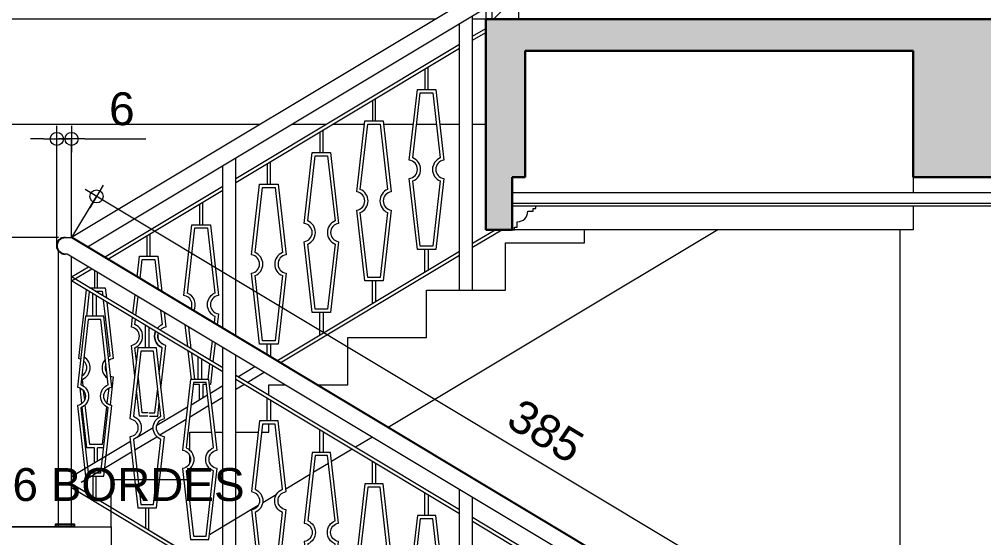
# Model space of a CAD drawing. Header units: millimetres. Extents: x -11 to 1625, y -267 to 180.
# Drawn here: x 1110.83 to 1118.17, y 35.65 to 39.6 of the extents above; entities that cross this region are included whole.
import ezdxf

# ---------------------------------------------------------------- set-up
doc = ezdxf.new("R2010")
doc.units = ezdxf.units.MM
for name, color, linetype, lineweight in [('ars', 11, 'Continuous', 5), ('blk', 1, 'Continuous', 30), ('lan', 7, 'Continuous', 15), ('not', 7, 'Continuous', 20), ('pla', 213, 'Continuous', 15), ('sol kol', 8, 'Continuous', 0), ('tem', 5, 'Continuous', 20), ('u', 6, 'Continuous', 20)]:
    doc.layers.add(name, color=color, linetype=linetype, lineweight=lineweight)
doc.styles.add('S', font='SIMPLEX', dxfattribs={"width": 1.1})
doc.styles.get("Standard").update_dxf_attribs({"font": 'ARIALUNI.TTF'})
doc.dimstyles.new('SK 50', dxfattribs={"dimtxt": 0.25, "dimasz": 0.1, "dimexe": 0, "dimexo": 0, "dimgap": 0.1, "dimtad": 1, "dimdec": 0, "dimlfac": 50, "dimzin": 12, "dimdsep": 46, "dimtxsty": 'Standard', "dimblk": 'BULAT', "dimcen": 0.1, "dimclrd": 256, "dimclre": 256, "dimclrt": 256, "dimadec": 0, "dimazin": 3, "dimtfac": 1, "dimtdec": 0, "dimtofl": 0, "dimtmove": 0, "dimatfit": 3, "dimldrblk": 'BULAT', "dimfxl": 0, "dimtolj": 1, "dimtzin": 0, "dimlwd": -1, "dimlwe": -1, "dimarcsym": 0})

# ---------------------------------------------------------------- blocks, each defined once
blk = doc.blocks.new('PEIL')
blk.add_lwpolyline([(-0.1875, 0.3248), (0.1875, 0.3248), (0, 0)], close=True)
at = {"style": 'S', "width": 1.1, "flags": 4}
blk.add_attdef('CAT', (0.2652, 0.0361), '', height=0.2, dxfattribs=at)
blk = doc.blocks.new('BULAT')
for p, q in [((0, -1), (0, 1)), ((-1, 0), (1, 0))]:
    blk.add_line(p, q)
blk.add_circle((0, 0), 0.5)
blk = doc.blocks.new('*D3117')
at = {"layer": 'Defpoints', "color": 0, "ltscale": 0.15}
for p in [(1111.4211, 38.2492), (1111.2332, 37.936), (1117.8332, 33.976)]:
    blk.add_point(p, dxfattribs=at)
at = {"layer": 'u', "ltscale": 0.15}
for p, q in [((1111.2332, 37.936), (1111.4211, 38.2492)), ((1117.9354, 34.3406), (1111.5069, 38.1977)), ((1117.8332, 33.976), (1118.0211, 34.2892))]:
    blk.add_line(p, q, dxfattribs=at)
at = {"layer": 'u', "ltscale": 0.15, "xscale": 0.1, "yscale": 0.1, "zscale": 0.1}
for p, rotation in [((1111.4211, 38.2492), 149.0362434679261), ((1118.0211, 34.2892), 329.0362434679261)]:
    blk.add_blockref('BULAT', p, dxfattribs=dict(at, rotation=rotation))
at = {"layer": 'u', "ltscale": 0.15, "insert": (1114.8383, 36.4644), "char_height": 0.25, "attachment_point": 5, "rotation": 329.03624}
blk.add_mtext('\\A1;385', dxfattribs=at)
blk = doc.blocks.new('*D3114')
at = {"layer": 'Defpoints', "color": 0, "ltscale": 0.15}
for p in [(1111.2318, 38.6862), (1111.2318, 37.936), (1111.1193, 37.8735)]:
    blk.add_point(p, dxfattribs=at)
at = {"layer": 'u', "ltscale": 0.15}
for p, q in [((1111.0193, 38.6862), (1110.9193, 38.6862)), ((1111.1193, 37.8735), (1111.1193, 38.6862)), ((1111.2318, 37.936), (1111.2318, 38.6862)), ((1111.3318, 38.6862), (1111.7967, 38.6862))]:
    blk.add_line(p, q, dxfattribs=at)
at = {"layer": 'u', "ltscale": 0.15, "xscale": 0.1, "yscale": 0.1, "zscale": 0.1}
blk.add_blockref('BULAT', (1111.1193, 38.6862), dxfattribs=at)
at = {"layer": 'u', "ltscale": 0.15, "xscale": 0.1, "yscale": 0.1, "zscale": 0.1, "rotation": 180}
blk.add_blockref('BULAT', (1111.2318, 38.6862), dxfattribs=at)
at = {"layer": 'u', "ltscale": 0.15, "insert": (1111.6142, 38.9139), "char_height": 0.25, "attachment_point": 5}
blk.add_mtext('\\A1;6', dxfattribs=at)
blk = doc.blocks.new('*D3115')
at = {"layer": 'Defpoints', "color": 0, "ltscale": 0.15}
for p in [(1111.1318, 37.936), (1110.5565, 35.736), (1111.1818, 35.736)]:
    blk.add_point(p, dxfattribs=at)
at = {"layer": 'u', "ltscale": 0.15}
for p, q in [((1111.1318, 37.936), (1110.5565, 37.936)), ((1110.5565, 37.836), (1110.5565, 35.836)), ((1111.1818, 35.736), (1110.5565, 35.736))]:
    blk.add_line(p, q, dxfattribs=at)
at = {"layer": 'u', "ltscale": 0.15, "xscale": 0.1, "yscale": 0.1, "zscale": 0.1}
for p, rotation in [((1110.5565, 37.936), 90), ((1110.5565, 35.736), 270)]:
    blk.add_blockref('BULAT', p, dxfattribs=dict(at, rotation=rotation))
at = {"layer": 'u', "ltscale": 0.15, "insert": (1110.3287, 36.836), "char_height": 0.25, "attachment_point": 5, "rotation": 90}
blk.add_mtext('\\A1;110', dxfattribs=at)

msp = doc.modelspace()

# ---------------------------------------------------------------- hatches: boundary and pattern name
at = {"layer": 'ars'}
h = msp.add_hatch(dxfattribs=at)
h.set_pattern_fill('TEMBOK', color=256, scale=0.5)
h.set_pattern_definition([(45, (1086.5402, -58.182), (-0.3535534, 0.3535534), []), (45, (1086.6652, -58.182), (-0.3535534, 0.3535534), [])])
h.paths.add_polyline_path([(1114.4317676, 39.5959917), (1114.4317676, 46.8959917), (1114.6317676, 46.8959917), (1114.6317676, 39.5959917)])
at = {"layer": 'sol kol'}
h = msp.add_hatch(color=256, dxfattribs=at)
h.dxf.hatch_style = 1
h.paths.add_polyline_path([(1123.9317676, 39.3559917), (1123.9317676, 39.5959917), (1114.3817676, 39.5959917), (1114.3817676, 37.9959917), (1114.5817676, 37.9959917), (1114.5817676, 38.3959917), (1114.6817676, 38.3959917), (1114.6817676, 39.3559917), (1117.6317676, 39.3559917), (1117.6317676, 38.3959917), (1118.2317676, 38.3959917), (1118.2317676, 39.2461346), (1118.4148628, 39.3559917), (1121.6317676, 39.3559917), (1121.6317676, 38.3959917), (1122.2317676, 38.3959917), (1122.2317676, 39.3559917)])

# ---------------------------------------------------------------- linework, layer by layer
msp.add_lwpolyline([(1117.8654233, 33.9759917), (1117.8332171, 33.9759917), (1111.2332171, 37.9359917)])
msp.add_lwpolyline([(1111.2517676, 35.7359917), (1111.1117676, 35.7359917), (1111.1117676, 35.7559917), (1111.2517676, 35.7559917)], close=True)
msp.add_arc((1111.1817676, 37.8734917), 0.0625, 90, 270)
at = {"layer": 'ars'}
for p, q in [((1114.2817676, 39.4665174), (1114.3817676, 39.5265174)), ((1114.2817676, 39.436079), (1114.3817676, 39.496079)), ((1112.4817676, 38.3865174), (1114.1817676, 39.4065174)), ((1112.4817676, 38.356079), (1114.1817676, 39.376079)), ((1113.9192676, 39.218579), (1113.9192676, 39.0628123)), ((1113.5192676, 38.978579), (1113.5192676, 38.8228123)), ((1113.1192676, 38.738579), (1113.1192676, 38.5828123)), ((1112.7192676, 38.498579), (1112.7192676, 38.3428123)), ((1111.4820542, 37.7866894), (1112.3817676, 38.3265174)), ((1111.5074196, 37.7714702), (1112.3817676, 38.296079)), ((1112.2050169, 38.1900286), (1112.2050169, 38.0342619)), ((1123.9317676, 38.1759917), (1114.5817676, 38.1759917)), ((1111.8050169, 37.9500286), (1111.8050169, 37.7942619)), ((1114.2817676, 37.8626107), (1114.5040692, 37.9959917)), ((1114.2817676, 37.8930492), (1114.4533384, 37.9959917)), ((1112.7932778, 36.9999553), (1114.1817676, 37.8330492)), ((1112.8186432, 36.9847361), (1114.1817676, 37.8026107)), ((1111.2317676, 37.6365174), (1111.3605761, 37.7138025)), ((1111.2317676, 37.606079), (1111.3859415, 37.6985833)), ((1112.3817676, 36.9465174), (1111.2317676, 37.6365174)), ((1111.4050169, 37.6871381), (1111.4050169, 37.5542619)), ((1112.3817676, 36.916079), (1111.2317676, 37.606079)), ((1113.5192676, 37.4355492), (1113.5192676, 37.6063158)), ((1111.4192676, 37.493579), (1111.4192676, 37.3378123)), ((1113.1192676, 37.1955492), (1113.1192676, 37.3663158)), ((1111.8192676, 37.253579), (1111.8192676, 37.0978123)), ((1112.7192676, 37.0443614), (1112.7192676, 37.1263158)), ((1112.2192676, 37.013579), (1112.2192676, 36.8578123)), ((1114.1817676, 35.8665174), (1112.4817676, 36.8865174)), ((1114.1817676, 35.836079), (1112.4817676, 36.856079)), ((1112.7442676, 36.698579), (1112.7442676, 36.5428123)), ((1113.1442676, 36.458579), (1113.1442676, 36.3028123)), ((1111.4050169, 36.2240246), (1111.4050169, 36.3377654)), ((1111.4300169, 36.2390246), (1111.4300169, 36.3377654)), ((1113.5442676, 36.218579), (1113.5442676, 36.0628123)), ((1111.4192676, 35.9505492), (1111.4192676, 36.1213158)), ((1113.9442676, 35.978579), (1113.9442676, 35.8228123)), ((1111.8192676, 35.7105492), (1111.8192676, 35.8813158)), ((1115.9817676, 34.7865174), (1114.2817676, 35.8065174)), ((1115.9817676, 34.756079), (1114.2817676, 35.776079))]:
    msp.add_line(p, q, dxfattribs=at)
at = {"layer": 'ars', "ltscale": 0.15}
for p, q in [((1113.9192676, 37.6755492), (1113.9192676, 37.8463158)), ((1112.2050169, 36.7040246), (1112.2050169, 36.8177654))]:
    msp.add_line(p, q, dxfattribs=at)
at = {"layer": 'ars'}
msp.add_lwpolyline([(1114.4317676, 39.5959917), (1114.4317676, 46.8959917), (1114.6317676, 46.8959917), (1114.6317676, 39.5959917)], close=True, dxfattribs=at)
for points in [[(1113.9442676, 39.0628123), (1113.9442676, 39.233579)], [(1113.5442676, 38.8228123), (1113.5442676, 38.993579)], [(1113.1442676, 38.5828123), (1113.1442676, 38.753579)], [(1112.7442676, 38.3428123), (1112.7442676, 38.513579)], [(1112.2300169, 38.0342619), (1112.2300169, 38.2050286)], [(1111.8300169, 37.7942619), (1111.8300169, 37.9650286)], [(1113.9442676, 37.8463158), (1113.9442676, 37.6905492)], [(1111.4300169, 37.5542619), (1111.4300169, 37.6721381)], [(1113.5442676, 37.6063158), (1113.5442676, 37.4505492)], [(1111.3942676, 37.3378123), (1111.3942676, 37.508579)], [(1113.1442676, 37.3663158), (1113.1442676, 37.2105492)], [(1111.7942676, 37.0978123), (1111.7942676, 37.268579)], [(1112.7442676, 37.1263158), (1112.7442676, 37.0293614)], [(1112.1942676, 36.8578123), (1112.1942676, 37.028579)], [(1112.2300169, 36.8177654), (1112.2300169, 36.7190246)], [(1112.7192676, 36.5428123), (1112.7192676, 36.713579)], [(1113.1192676, 36.3028123), (1113.1192676, 36.473579)], [(1113.5192676, 36.0628123), (1113.5192676, 36.233579)], [(1111.3942676, 36.1213158), (1111.3942676, 35.9655492)], [(1113.9192676, 35.8228123), (1113.9192676, 35.993579)], [(1111.7942676, 35.8813158), (1111.7942676, 35.7255492)]]:
    msp.add_lwpolyline(points, dxfattribs=at)
at = {"layer": 'ars', "ltscale": 0.15}
for points in [[(1113.8617676, 37.8463158), (1113.8006197, 38.3849662, 0.875516397), (1113.8006197, 38.524162), (1113.8617676, 39.0628123), (1114.0017676, 39.0628123), (1114.0629155, 38.524162, 0.875516397), (1114.0629155, 38.3849662), (1114.0017676, 37.8463158)], [(1113.8840901, 37.8713158), (1113.8278614, 38.3666331, 0.667482151), (1113.8278614, 38.542495), (1113.8840901, 39.0378123), (1113.979445, 39.0378123), (1114.0356737, 38.542495, 0.667482151), (1114.0356737, 38.3666331), (1113.979445, 37.8713158)], [(1113.4617676, 37.6063158), (1113.4006197, 38.1449662, 0.875516397), (1113.4006197, 38.284162), (1113.4617676, 38.8228123), (1113.6017676, 38.8228123), (1113.6629155, 38.284162, 0.875516397), (1113.6629155, 38.1449662), (1113.6017676, 37.6063158)], [(1113.4840901, 37.6313158), (1113.4278614, 38.1266331, 0.667482151), (1113.4278614, 38.302495), (1113.4840901, 38.7978123), (1113.579445, 38.7978123), (1113.6356737, 38.302495, 0.667482151), (1113.6356737, 38.1266331), (1113.579445, 37.6313158)], [(1113.0617676, 37.3663158), (1113.0006197, 37.9049662, 0.875516397), (1113.0006197, 38.044162), (1113.0617676, 38.5828123), (1113.2017676, 38.5828123), (1113.2629155, 38.044162, 0.875516397), (1113.2629155, 37.9049662), (1113.2017676, 37.3663158)], [(1113.0840901, 37.3913158), (1113.0278614, 37.8866331, 0.667482151), (1113.0278614, 38.062495), (1113.0840901, 38.5578123), (1113.179445, 38.5578123), (1113.2356737, 38.062495, 0.667482151), (1113.2356737, 37.8866331), (1113.179445, 37.3913158)], [(1112.6617676, 37.1263158), (1112.6006197, 37.6649662, 0.875516397), (1112.6006197, 37.804162), (1112.6617676, 38.3428123), (1112.8017676, 38.3428123), (1112.8629155, 37.804162, 0.875516397), (1112.8629155, 37.6649662), (1112.8017676, 37.1263158)], [(1112.6840901, 37.1513158), (1112.6278614, 37.6466331, 0.667482151), (1112.6278614, 37.822495), (1112.6840901, 38.3178123), (1112.779445, 38.3178123), (1112.8356737, 37.822495, 0.667482151), (1112.8356737, 37.6466331), (1112.779445, 37.1513158)], [(1111.4767676, 36.1213158), (1111.5379155, 36.6599662, -0.875516397), (1111.5379155, 36.799162), (1111.4767676, 37.3378123), (1111.3367676, 37.3378123), (1111.2756197, 36.799162, -0.875516397), (1111.2756197, 36.6599662), (1111.3367676, 36.1213158)], [(1111.454445, 36.1463158), (1111.5106737, 36.6416331, -0.667482151), (1111.5106737, 36.817495), (1111.454445, 37.3128123), (1111.3590901, 37.3128123), (1111.3028614, 36.817495, -0.667482151), (1111.3028614, 36.6416331), (1111.3590901, 36.1463158)], [(1111.8767676, 35.8813158), (1111.9379155, 36.4199662, -0.875516397), (1111.9379155, 36.559162), (1111.8767676, 37.0978123), (1111.7367676, 37.0978123), (1111.6756197, 36.559162, -0.875516397), (1111.6756197, 36.4199662), (1111.7367676, 35.8813158)], [(1111.854445, 35.9063158), (1111.9106737, 36.4016331, -0.667482151), (1111.9106737, 36.577495), (1111.854445, 37.0728123), (1111.7590901, 37.0728123), (1111.7028614, 36.577495, -0.667482151), (1111.7028614, 36.4016331), (1111.7590901, 35.9063158)], [(1112.2767676, 35.6413158), (1112.3379155, 36.1799662, -0.875516397), (1112.3379155, 36.319162), (1112.2767676, 36.8578123), (1112.1367676, 36.8578123), (1112.0756197, 36.319162, -0.875516397), (1112.0756197, 36.1799662), (1112.1367676, 35.6413158)], [(1112.254445, 35.6663158), (1112.3106737, 36.1616331, -0.667482151), (1112.3106737, 36.337495), (1112.254445, 36.8328123), (1112.1590901, 36.8328123), (1112.1028614, 36.337495, -0.667482151), (1112.1028614, 36.1616331), (1112.1590901, 35.6663158)], [(1112.8017676, 35.3263158), (1112.8629155, 35.8649662, -0.875516397), (1112.8629155, 36.004162), (1112.8017676, 36.5428123), (1112.6617676, 36.5428123), (1112.6006197, 36.004162, -0.875516397), (1112.6006197, 35.8649662), (1112.6617676, 35.3263158)], [(1112.779445, 35.3513158), (1112.8356737, 35.8466331, -0.667482151), (1112.8356737, 36.022495), (1112.779445, 36.5178123), (1112.6840901, 36.5178123), (1112.6278614, 36.022495, -0.667482151), (1112.6278614, 35.8466331), (1112.6840901, 35.3513158)], [(1113.2017676, 35.0863158), (1113.2629155, 35.6249662, -0.875516397), (1113.2629155, 35.764162), (1113.2017676, 36.3028123), (1113.0617676, 36.3028123), (1113.0006197, 35.764162, -0.875516397), (1113.0006197, 35.6249662), (1113.0617676, 35.0863158)], [(1113.179445, 35.1113158), (1113.2356737, 35.6066331, -0.667482151), (1113.2356737, 35.782495), (1113.179445, 36.2778123), (1113.0840901, 36.2778123), (1113.0278614, 35.782495, -0.667482151), (1113.0278614, 35.6066331), (1113.0840901, 35.1113158)], [(1113.6017676, 34.8463158), (1113.6629155, 35.3849662, -0.875516397), (1113.6629155, 35.524162), (1113.6017676, 36.0628123), (1113.4617676, 36.0628123), (1113.4006197, 35.524162, -0.875516397), (1113.4006197, 35.3849662), (1113.4617676, 34.8463158)], [(1113.579445, 34.8713158), (1113.6356737, 35.3666331, -0.667482151), (1113.6356737, 35.542495), (1113.579445, 36.0378123), (1113.4840901, 36.0378123), (1113.4278614, 35.542495, -0.667482151), (1113.4278614, 35.3666331), (1113.4840901, 34.8713158)], [(1114.0017676, 34.6063158), (1114.0629155, 35.1449662, -0.875516397), (1114.0629155, 35.284162), (1114.0017676, 35.8228123), (1113.8617676, 35.8228123), (1113.8006197, 35.284162, -0.875516397), (1113.8006197, 35.1449662), (1113.8617676, 34.6063158)], [(1113.979445, 34.6313158), (1114.0356737, 35.1266331, -0.667482151), (1114.0356737, 35.302495), (1113.979445, 35.7978123), (1113.8840901, 35.7978123), (1113.8278614, 35.302495, -0.667482151), (1113.8278614, 35.1266331), (1113.8840901, 34.6313158)]]:
    msp.add_lwpolyline(points, format="xyb", close=True, dxfattribs=at)
for points in [[(1112.1388495, 37.3926123, 0.525072505), (1112.086369, 37.4956115), (1112.1475169, 38.0342619), (1112.2875169, 38.0342619), (1112.3486647, 37.4956115, 0.875516397), (1112.3486647, 37.3564158), (1112.3391321, 37.2724427)], [(1112.1603026, 37.3797404, 0.447962444), (1112.1136107, 37.5139446), (1112.1698394, 38.0092619), (1112.2651943, 38.0092619), (1112.321423, 37.5139446, 0.667482151), (1112.321423, 37.3380827), (1112.315576, 37.2865764)], [(1111.2998314, 37.0124424, 0.049363914), (1111.286369, 37.0156115), (1111.3456429, 37.5377538)], [(1111.4728979, 37.4614008), (1111.521423, 37.0339446, 0.028107405), (1111.5117908, 37.0292934, 0.028107405)], [(1111.4998975, 37.445201), (1111.5486647, 37.0156115, 0.132409358), (1111.5149437, 37.0015196, 0.132409358)], [(1111.9088331, 37.3848483), (1111.921423, 37.2739446, 0.126429636), (1111.8835559, 37.2454444)], [(1111.9358327, 37.3686486), (1111.9486647, 37.2556115, 0.180964789), (1111.9052563, 37.2324242)], [(1111.7126242, 36.885134), (1111.686369, 37.1164158, 0.875516397), (1111.686369, 37.2556115), (1111.6946278, 37.3283629)], [(1111.7252045, 36.9959535), (1111.7136107, 37.0980827, 0.667482151), (1111.7136107, 37.2739446), (1111.7181839, 37.3142292)], [(1111.870213, 37.2230117, 0.408596759), (1111.9192676, 37.0990093, 0.408596759)], [(1111.8990799, 36.9012632), (1111.921423, 37.0980827, -0.415803778), (1111.870213, 37.2230117)], [(1111.8919449, 37.2099726, 0.346900576), (1111.9192676, 37.1274127, 0.346900576)], [(1111.9116602, 36.7904437), (1111.9486647, 37.1164158, -0.478889522), (1111.8919449, 37.2099726)], [(1111.3104366, 36.8842242, 0.522432561), (1111.3234383, 36.9987559)], [(1111.3192111, 36.8087494), (1111.3136107, 36.8580827, 0.613148238), (1111.326678, 37.0272948)], [(1111.4886691, 37.0113328, 0.464109301), (1111.5050734, 36.8668283)], [(1111.4930429, 36.9728047, 0.257752875), (1111.5006996, 36.9053565)], [(1111.5284797, 36.8822814, 0.075266921), (1111.5486647, 36.8764158), (1111.524453, 36.6631354)]]:
    msp.add_lwpolyline(points, format="xyb", dxfattribs=at)
for points in [[(1111.7297838, 37.6380517), (1111.7475169, 37.7942619), (1111.8875169, 37.7942619), (1111.9180749, 37.5250771)], [(1111.7533399, 37.623918), (1111.7698394, 37.7692619), (1111.8651943, 37.7692619), (1111.8910753, 37.5412768)], [(1111.348106, 37.3378123), (1111.369199, 37.5236201)], [(1111.3688601, 37.5542619), (1111.4875169, 37.5542619), (1111.4961896, 37.4778642)], [(1111.4105268, 37.5292619), (1111.4651943, 37.5292619), (1111.46919, 37.494064)], [(1111.6978628, 37.3568603), (1111.7142907, 37.5015737)], [(1111.7214189, 37.3427266), (1111.7378469, 37.4874401)], [(1112.114711, 37.1067514), (1112.0958816, 37.2726192)], [(1112.1417106, 37.0905516), (1112.1228812, 37.2564195)], [(1112.3000829, 37.1500984), (1112.283655, 37.005385)], [(1112.323639, 37.1359648), (1112.3072111, 36.9912513)], [(1112.1429707, 36.8578123), (1112.118419, 37.0740881)], [(1112.1681313, 36.8578123), (1112.1454185, 37.0578884)], [(1112.2804199, 36.9768876), (1112.2669024, 36.8578123)], [(1112.303976, 36.9627539), (1112.2875169, 36.8177654), (1112.2813137, 36.8177654)], [(1111.8140836, 36.6027654), (1111.7698394, 36.6027654), (1111.7377848, 36.885134)], [(1111.3093407, 36.6740581), (1111.2958047, 36.7932964)], [(1111.3312416, 36.702773), (1111.3235848, 36.7702213)], [(1111.5138479, 36.7913535), (1111.5008462, 36.6768218)], [(1111.8112456, 36.5777654), (1111.7475169, 36.5777654), (1111.7252045, 36.7743146)], [(1111.8209501, 36.6027654), (1111.8651943, 36.6027654), (1111.8864996, 36.7904437)], [(1112.2050169, 36.8177654), (1112.157382, 36.8177654)], [(1112.2561531, 36.8177654), (1112.2300169, 36.8177654)], [(1111.8237881, 36.5777654), (1111.8875169, 36.5777654), (1111.8990799, 36.6796243)], [(1111.4050169, 36.3377654), (1111.3475169, 36.3377654), (1111.3124936, 36.6462844)], [(1111.425844, 36.3627654), (1111.3698394, 36.3627654), (1111.3356153, 36.6642449)], [(1111.4976064, 36.648283), (1111.4651943, 36.3627654), (1111.425844, 36.3627654)], [(1111.4761785, 36.3377654), (1111.4300169, 36.3377654)]]:
    msp.add_lwpolyline(points, dxfattribs=at)
at = {"layer": 'blk'}
for p, q in [((1114.3817676, 39.5959917), (1123.9317676, 39.5959917)), ((1114.6817676, 39.3559917), (1117.6317676, 39.3559917)), ((1114.6817676, 39.3559917), (1114.6817676, 38.3959917)), ((1117.6317676, 39.3559917), (1117.6317676, 38.3959917)), ((1114.5817676, 38.3959917), (1114.6817676, 38.3959917)), ((1114.5817676, 37.9959917), (1114.5817676, 38.3959917)), ((1117.6317676, 38.3959917), (1118.2317676, 38.3959917)), ((1114.5817676, 37.9959917), (1114.3817676, 37.9959917))]:
    msp.add_line(p, q, dxfattribs=at)
msp.add_lwpolyline([(1114.3817676, 39.5959917), (1114.3817676, 37.9959917)], dxfattribs=at)
at = {"layer": 'lan'}
for p, q in [((1114.3817676, 39.8259917), (1111.2317676, 37.9359917)), ((1114.3817676, 39.6802179), (1111.3539705, 37.8635397)), ((1114.2817676, 37.5359917), (1114.2817676, 39.6202179)), ((1113.9984342, 39.5959917), (1109.3317676, 39.5959917)), ((1114.1817676, 37.5359917), (1114.1817676, 39.5602179)), ((1114.3817676, 39.5959917), (1114.2817676, 39.5959917)), ((1114.8541821, 39.5959917), (1114.2817676, 39.5959917)), ((1114.2817676, 37.5359917), (1114.2817676, 39.4931048)), ((1114.1817676, 37.5359917), (1114.1817676, 39.4331048)), ((1112.6651009, 38.7959917), (1109.3274357, 38.7959917)), ((1113.1642247, 38.7959917), (1112.9080572, 38.7959917)), ((1113.4587229, 38.7959917), (1113.2149554, 38.7959917)), ((1113.5796517, 38.7959917), (1113.4838834, 38.7959917)), ((1113.8314779, 38.7959917), (1113.6048123, 38.7959917)), ((1114.0068966, 38.7959917), (1113.8566385, 38.7959917)), ((1114.1817676, 38.7959917), (1114.0320572, 38.7959917)), ((1114.3817676, 38.7959917), (1114.2817676, 38.7959917)), ((1112.4817676, 37.1868614), (1112.4817676, 38.5402179)), ((1112.3817676, 37.2468614), (1112.3817676, 38.4802179)), ((1112.4817676, 37.1868614), (1112.4817676, 38.4131048)), ((1117.6317676, 38.3959917), (1117.6317676, 38.2759917)), ((1112.3817676, 37.2468614), (1112.3817676, 38.3531048)), ((1117.6317676, 38.1759917), (1117.6317676, 37.9959917)), ((1111.1817676, 37.9359917), (1111.2332171, 37.9359917)), ((1116.1481961, 37.9959917), (1113.6407066, 36.491498)), ((1114.2817676, 37.8626107), (1114.5040692, 37.9959917)), ((1117.6317676, 37.9959917), (1114.5817676, 37.9959917)), ((1115.1317676, 37.8959917), (1115.1317676, 37.9959917)), ((1117.5317676, 37.9959917), (1117.5317676, 34.1568614)), ((1114.5317676, 37.8959917), (1115.1317676, 37.8959917)), ((1114.5317676, 37.5359917), (1114.5317676, 37.8959917)), ((1114.5317676, 37.5359917), (1114.5317676, 37.8959917)), ((1111.1317676, 35.7359917), (1111.1317676, 37.8359917)), ((1111.1985942, 37.8109917), (1111.1817676, 37.8109917)), ((1117.7985942, 33.8509917), (1111.1985942, 37.8109917)), ((1111.2317676, 35.7359917), (1111.2317676, 37.7910876)), ((1112.8186432, 36.9847361), (1114.1817676, 37.8026107)), ((1111.1317676, 35.7559917), (1111.1317676, 37.6984917)), ((1111.2317676, 35.7559917), (1111.2317676, 37.6631048)), ((1113.9317676, 37.5359917), (1114.5317676, 37.5359917)), ((1113.9317676, 37.1759917), (1113.9317676, 37.5359917)), ((1113.9317676, 37.5359917), (1114.5317676, 37.5359917)), ((1113.9317676, 37.1759917), (1113.9317676, 37.5359917)), ((1113.3317676, 37.1759917), (1113.9317676, 37.1759917)), ((1113.3317676, 36.8159917), (1113.3317676, 37.1759917)), ((1113.3317676, 37.1759917), (1113.9317676, 37.1759917)), ((1113.3317676, 36.8159917), (1113.3317676, 37.1759917)), ((1112.3817676, 35.0359917), (1112.3817676, 37.1010876)), ((1112.4817676, 35.0359917), (1112.4817676, 37.0410876)), ((1112.4954696, 36.8782962), (1112.6242781, 36.9555813)), ((1112.5683565, 36.8345641), (1112.697165, 36.9118492)), ((1112.2885369, 36.7541366), (1112.3817676, 36.810075)), ((1112.4817676, 36.7826107), (1112.5429911, 36.8193449)), ((1112.7317676, 36.8159917), (1112.8569275, 36.8159917)), ((1112.7317676, 36.8159917), (1112.8569275, 36.8159917)), ((1113.0998838, 36.8159917), (1113.3317676, 36.8159917)), ((1113.0998838, 36.8159917), (1113.3317676, 36.8159917)), ((1112.1400447, 36.6650413), (1112.2649808, 36.7400029)), ((1112.2978327, 36.6722498), (1112.3817676, 36.7226107)), ((1111.8796729, 36.5088182), (1112.1130451, 36.6488415)), ((1112.12939, 36.5711842), (1112.2742766, 36.6581162)), ((1111.9027554, 36.4352034), (1112.1023904, 36.5549844)), ((1111.7308183, 36.4195054), (1111.8520186, 36.4922256)), ((1111.2317676, 36.120075), (1111.6791886, 36.3885276)), ((1111.7120406, 36.3207745), (1111.8803499, 36.4217601)), ((1112.1317676, 36.4559917), (1112.2972219, 36.4559917)), ((1112.1317676, 36.318737), (1112.1317676, 36.4559917)), ((1112.3223825, 36.4559917), (1112.3817676, 36.4559917)), ((1112.4817676, 36.4559917), (1112.6519116, 36.4559917)), ((1112.6770722, 36.4559917), (1112.7317676, 36.4559917)), ((1113.5192285, 36.4186111), (1113.39042, 36.341326)), ((1113.3650546, 36.3261068), (1113.2097044, 36.2328967)), ((1111.3046545, 36.0763429), (1111.6884844, 36.3066409)), ((1112.1317676, 36.2240845), (1112.1317676, 36.2750436)), ((1112.1317676, 36.0959917), (1112.1317676, 36.1803911)), ((1113.1861483, 36.218763), (1113.0694374, 36.1487365)), ((1111.5317676, 36.0959917), (1112.1317676, 36.0959917)), ((1111.5317676, 35.7359917), (1111.5317676, 36.0959917)), ((1111.5317676, 36.0959917), (1112.1317676, 36.0959917)), ((1111.5317676, 35.7359917), (1111.5317676, 36.0959917)), ((1113.0424378, 36.1325367), (1112.8607195, 36.0235058)), ((1112.3817676, 35.3730492), (1111.2317676, 36.0630492)), ((1112.3817676, 35.3426107), (1111.2317676, 36.0326107)), ((1114.1817676, 33.9559917), (1114.1817676, 36.0210876)), ((1112.7886733, 35.980278), (1112.6851285, 35.9181511)), ((1114.2817676, 33.9559917), (1114.2817676, 35.9610876)), ((1112.65113, 35.8977521), (1112.2806437, 35.6754602)), ((1108.6317676, 35.7359917), (1111.5317676, 35.7359917)), ((1111.5317676, 35.7359917), (1111.5317676, 35.3759917)), ((1111.5317676, 35.7359917), (1111.5317676, 35.3759917)), ((1111.8106118, 35.7157426), (1112.1856118, 35.4907426))]:
    msp.add_line(p, q, dxfattribs=at)
msp.add_lwpolyline([(1114.7417676, 38.1359917), (1114.7417676, 38.1559917), (1114.7617676, 38.1559917), (1114.7617676, 38.1759917), (1114.5817676, 38.1759917), (1114.5817676, 37.9959917), (1114.6017676, 37.9959917), (1114.6017676, 38.0159917), (1114.6217676, 38.0159917), (1114.6217676, 38.0559917, 0.414213562), (1114.7017676, 38.1359917)], format="xyb", close=True, dxfattribs=at)
for points in [[(1112.7317676, 36.7365174), (1112.7317676, 36.8159917)], [(1112.7317676, 36.4559917), (1112.7317676, 36.5178123)]]:
    msp.add_lwpolyline(points, dxfattribs=at)
at = {"layer": 'pla'}
for p, q in [((1123.9317676, 38.2759917), (1114.5817676, 38.2759917)), ((1123.9317676, 38.1959917), (1114.5817676, 38.1959917))]:
    msp.add_line(p, q, dxfattribs=at)
at = {"layer": 'tem'}
msp.add_line((1114.3817676, 46.8959917), (1114.3817676, 39.5959917), dxfattribs=at)

# ---------------------------------------------------------------- block references
at = {"layer": 'not'}
ref = msp.add_blockref('PEIL', (1109.5247145, 35.7359917), dxfattribs=dict(at, xscale=0.9237604307034012, yscale=0.9237604307034012, zscale=0.9237604307034012))
ref.add_attrib('CAT', '+ 10.26 BORDES', (1109.801388, 35.9332976), dxfattribs={"layer": '0', "height": 0.25, "flags": 4})

# ---------------------------------------------------------------- dimensions: what is measured, and where the dimension line sits
at = {"layer": 'u', "ltscale": 0.15}
dim = msp.add_linear_dim(base=(1111.2317676, 38.6861913), p1=(1111.1192676, 37.8734917), p2=(1111.2317676, 37.9359917), dimstyle='SK 50', dxfattribs=at)
dim.commit()
dim.dimension.update_dxf_attribs({"geometry": '*D3114', "text_midpoint": (1111.6142198, 38.9139198)})
dim = msp.add_aligned_dim(p1=(1117.8332171, 33.9759917), p2=(1111.2332171, 37.9359917), distance=-0.3652274, dimstyle='SK 50', dxfattribs=at)
dim.commit()
dim.dimension.update_dxf_attribs({"geometry": '*D3117', "text_midpoint": (1114.8382904, 36.4644472)})
dim = msp.add_linear_dim(base=(1110.5564571, 35.7359917), p1=(1111.1317676, 37.9359917), p2=(1111.1817676, 35.7359917), angle=90, dimstyle='SK 50', dxfattribs=at)
dim.commit()
dim.dimension.update_dxf_attribs({"geometry": '*D3115', "text_midpoint": (1110.3287285, 36.8359917)})

doc.saveas('drawing.dxf')
